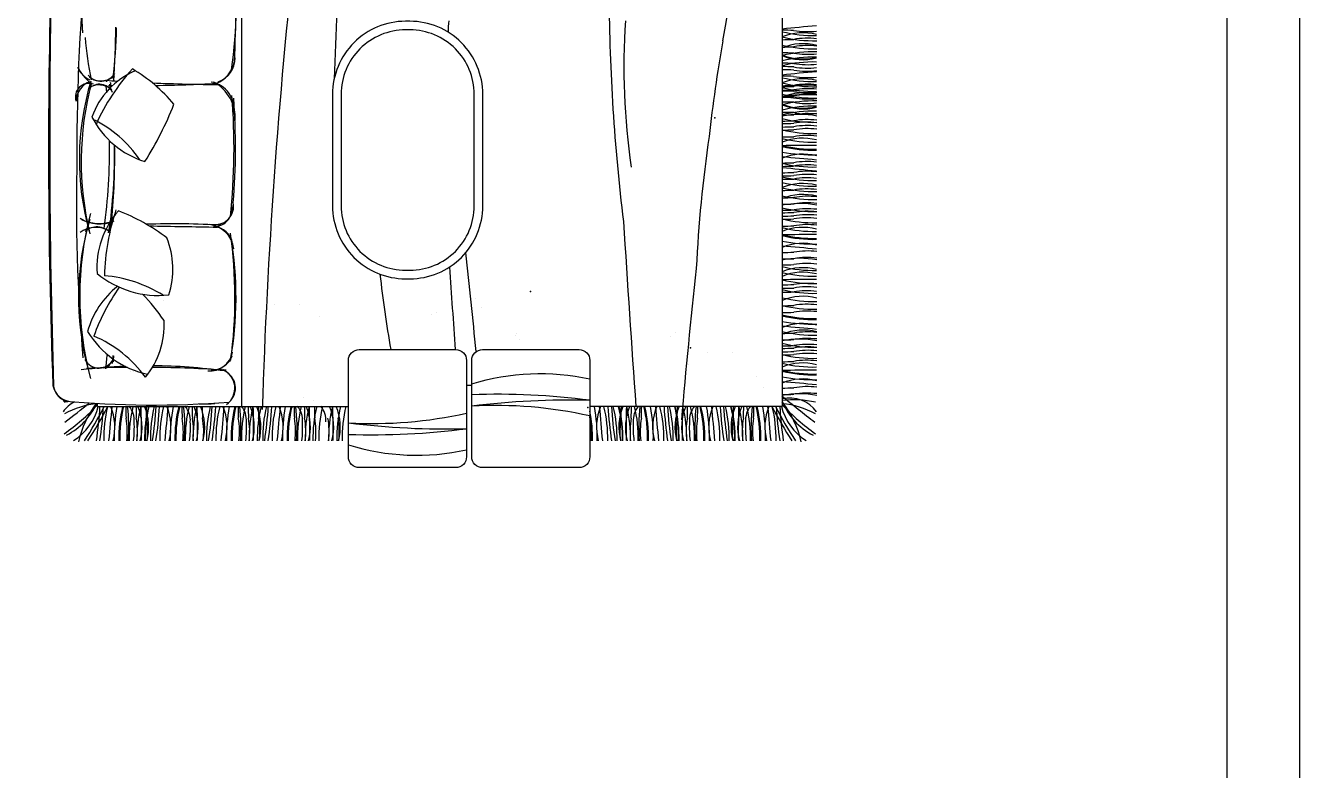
# Model space of a CAD drawing. Header units: inches. Extents: x 3.5 to 46, y 8.9 to 33.7.
# Drawn here: x 40.06 to 46, y 27.2 to 30.67 of the extents above; entities that cross this region are included whole.
import ezdxf

# ---------------------------------------------------------------- set-up
doc = ezdxf.new("R2010")
doc.units = ezdxf.units.IN
doc.header["$MEASUREMENT"] = 0
for name, color, linetype in [('02', 2, 'Continuous'), ('1', 1, 'Continuous'), ('4', 4, 'Continuous'), ('kadrbm', 4, 'Continuous')]:
    doc.layers.add(name, color=color, linetype=linetype)

# ---------------------------------------------------------------- blocks, each defined once
blk = doc.blocks.new('kadrbm')
at = {"layer": 'kadrbm', "color": 4}
blk.add_lwpolyline([(0, 0), (0, 24.7972), (21, 24.7972), (21, 0), (0, 0)], close=True, dxfattribs=at)
blk.add_lwpolyline([(20.6631, 0.3257), (20.6631, 24.4603), (0.3369, 24.4603), (0.3369, 0.3257), (20.6631, 0.3257)], dxfattribs=at)

msp = doc.modelspace()

# ---------------------------------------------------------------- linework, layer by layer
at = {"layer": '02'}
for p, q in [((43.5879, 31.5714), (43.5879, 28.894)), ((40.3991, 28.894), (40.3991, 28.9078)), ((40.3991, 28.894), (41.5677, 28.894)), ((43.5879, 28.894), (42.6921, 28.894))]:
    msp.add_line(p, q, dxfattribs=at)
for points in [[(41.4936, 30.3488), (41.4936, 29.8288, 0.414214), (41.8336, 29.4888), (41.8536, 29.4888, 0.414214), (42.1936, 29.8288), (42.1936, 30.3488, 0.414214), (41.8536, 30.6888), (41.8336, 30.6888, 0.414214)], [(41.5677, 28.6587), (41.5677, 29.1087, -0.414214), (41.6177, 29.1587), (42.0677, 29.1587, -0.414214), (42.1177, 29.1087), (42.1177, 28.6587, -0.414214), (42.0677, 28.6087), (41.6177, 28.6087, -0.414214)], [(42.1421, 28.6587), (42.1421, 29.1087, -0.414214), (42.1921, 29.1587), (42.6421, 29.1587, -0.414214), (42.6921, 29.1087), (42.6921, 28.6587, -0.414214), (42.6421, 28.6087), (42.1921, 28.6087, -0.414214)]]:
    msp.add_lwpolyline(points, format="xyb", close=True, dxfattribs=at)
for centre, radius, start, end in [((78.3847, 30.1539), 38.2085, 178.65818, 181.7483), ((49.1647, 30.1155), 8.8616, 174.00988, 180.36248), ((41.7942, 30.7442), 1.4685, 166.5301, 184.28334), ((69.8723, 30.0913), 29.7015, 178.23098, 182.12087), ((38.8169, 30.7791), 2.2287, 351.84029, 6.29223), ((36.6477, 30.7502), 4.3958, 356.74817, 3.46195), ((37.9006, 30.7268), 2.5884, 353.27484, 358.47237), ((35.5842, 30.7195), 4.9003, 356.35193, 359.32573), ((41.9868, 30.7438), 1.6506, 184.51833, 191.42804), ((40.9206, 30.5185), 0.1194, 289.99102, 359.74379), ((40.5614, 30.6254), 0.2971, 210.35109, 228.67613), ((40.4118, 30.5221), 0.1166, 203.68396, 245.06889), ((40.4144, 30.4884), 0.0781, 220.59284, 326.36977), ((40.7203, 30.12), 0.3684, 113.23009, 160.54994), ((40.1967, 29.843), 0.7225, 39.4337, 59.69315), ((40.9034, 30.526), 0.1353, 291.12937, 349.2674), ((40.3587, 30.3362), 0.0629, 69.88806, 198.2253), ((40.3948, 30.316), 0.0958, 107.64855, 179.67367), ((41.5821, 30.0452), 1.2677, 163.25127, 195.45289), ((41.7642, 30.037), 1.441, 165.32005, 193.57543), ((40.4053, 30.3022), 0.09, 48.15591, 121.90661), ((40.4084, 30.3279), 0.0675, 26.0752, 137.37666), ((40.4151, 30.5079), 0.0964, 235.42403, 310.75399), ((41.024, 38.9366), 8.5427, 266.0747, 266.44009), ((37.6918, 30.0936), 2.7634, 5.56796, 6.17955), ((36.4708, 30.7994), 3.9905, 354.35768, 354.48599), ((40.552, 37.7404), 7.3515, 269.20178, 269.35246), ((37.9848, 30.0639), 2.4932, 7.25545, 7.6363), ((37.3594, 30.0575), 3.1199, 5.98936, 6.36873), ((41.024, 38.9366), 8.5427, 267.52188, 269.64311), ((40.552, 37.7404), 7.3515, 270.91134, 273.12071), ((40.9062, 30.2792), 0.1284, 349.12418, 80.32774), ((40.8473, 30.2364), 0.1934, 356.83213, 61.17249), ((37.9681, 30.0976), 3.0667, 354.02399, 4.59366), ((37.9838, 30.1), 3.058, 355.17805, 4.31282), ((39.3148, 30.8644), 1.5459, 327.58235, 338.66291), ((40.7406, 30.4305), 0.4129, 207.0571, 252.9874), ((37.6918, 30.0936), 2.7634, 352.2935, 0.80509), ((37.9848, 30.0639), 2.4932, 351.71392, 1.11296), ((37.3594, 30.0575), 3.1199, 354.57066, 0.98751), ((49.0295, 29.8486), 8.7288, 178.61602, 184.78768), ((41.8264, 29.4085), 1.5102, 165.25421, 194.74579), ((40.795, 29.541), 0.3991, 138.48847, 183.94924), ((40.1569, 28.9317), 0.9374, 52.91552, 68.78742), ((40.9425, 29.8157), 0.0835, 268.17718, 16.5563), ((40.9485, 29.8261), 0.0842, 264.89085, 11.57105), ((41.5907, 29.4007), 1.2804, 163.46174, 194.62546), ((40.4094, 29.914), 0.1696, 237.29748, 293.55269), ((40.4061, 29.9532), 0.2064, 247.1571, 285.95206), ((40.3968, 29.6468), 0.0836, 41.91406, 132.0433), ((40.7566, 25.8823), 3.8625, 94.63374, 94.63447), ((41.3098, 29.4966), 0.8853, 162.53625, 166.47603), ((38.0821, 29.3866), 2.4042, 8.19521, 8.89374), ((40.7566, 25.8823), 3.8625, 86.7127, 91.92018), ((825.9974, 44071.0607), 44048.3272, 268.97839289, 268.97880584), ((40.9046, 29.6128), 0.1303, 6.63406, 83.41329), ((40.9347, 29.6371), 0.0951, 0.15932, 76.60346), ((40.3907, 29.6054), 0.123, 67.52509, 125.82509), ((40.3562, 29.5345), 0.3936, 342.15625, 21.61267), ((39.3972, 29.4011), 1.647, 349.5833, 9.9457), ((38.8399, 29.3987), 2.199, 352.44903, 7.91309), ((40.6816, 29.8585), 0.4473, 230.45641, 276.32984), ((40.7328, 29.1417), 0.3931, 127.63849, 165.13347), ((39.9444, 28.7763), 0.9232, 34.09975, 43.95381), ((40.3217, 29.275), 0.3877, 320.89951, 2.79689), ((40.7279, 29.4736), 0.4405, 211.64063, 257.51406), ((37.9242, 29.398), 2.5342, 352.55279, 354.06797), ((40.922, 29.1674), 0.1082, 265.02532, 349.02441), ((40.6373, 26.5046), 2.5788, 92.42953, 97.01638), ((40.4059, 29.146), 0.0736, 207.07664, 334.82581), ((40.416, 29.132), 0.0583, 279.69057, 343.22877), ((38.0821, 29.3866), 2.4042, 353.01486, 353.88906), ((37.0146, 29.3709), 3.4686, 355.54403, 356.00354), ((40.6373, 26.5046), 2.5788, 82.11605, 89.5256), ((40.932, 29.1644), 0.1002, 267.50146, 340.17719), ((40.5993, 23.296), 5.7802, 90.60265, 92.49266), ((40.5993, 23.296), 5.7802, 86.0408, 89.45449), ((40.9443, 28.9793), 0.0942, 306.09843, 66.31875), ((40.9536, 28.9795), 0.0879, 312.00501, 64.81273), ((40.2853, 29.0116), 0.0962, 191.66725, 266.00914), ((40.2784, 28.9989), 0.0851, 187.20075, 257.12989), ((40.6583, 33.4525), 4.5521, 264.72356, 274.46587), ((40.7443, 35.5218), 6.6176, 271.10948, 271.74718)]:
    msp.add_arc(centre, radius, start, end, dxfattribs=at)
for p in [(43.2735, 30.2394), (42.4152, 29.43), (43.1604, 29.1671), (41.3047, 28.8891), (42.6823, 28.8891)]:
    msp.add_point(p, dxfattribs=at)
at = {"layer": '1'}
for p, q in [((43.6381, 30.4911), (43.6381, 30.4911)), ((43.6381, 30.4875), (43.6381, 30.4875)), ((43.6381, 30.3704), (43.6381, 30.3704)), ((43.6381, 30.2584), (43.6381, 30.2584)), ((40.7066, 29.3873), (40.7066, 29.3873)), ((42.1572, 29.3955), (42.1572, 29.3955)), ((41.2232, 29.3676), (41.2232, 29.3676)), ((41.3418, 29.3694), (41.3418, 29.3694)), ((41.9523, 29.3245), (41.9523, 29.3245)), ((41.9779, 29.3302), (41.9779, 29.3302)), ((42.1892, 29.3542), (42.1892, 29.3542)), ((41.4311, 29.3125), (41.4311, 29.3125)), ((42.3438, 29.2246), (42.3438, 29.2246)), ((42.3493, 29.2341), (42.3493, 29.2341)), ((42.3622, 29.2077), (42.3622, 29.2077)), ((43.0668, 29.2195), (43.0668, 29.2195)), ((43.093, 29.2368), (43.093, 29.2368)), ((43.1527, 29.1808), (43.1527, 29.1808)), ((43.2399, 29.1463), (43.2399, 29.1463)), ((43.3585, 29.1445), (43.3585, 29.1445)), ((40.999, 29.0982), (40.999, 29.0982)), ((43.1506, 29.0894), (43.1506, 29.0894)), ((40.5534, 29.0574), (40.5534, 29.0574)), ((40.5684, 29.0588), (40.5684, 29.0588)), ((41.0031, 29.0419), (41.0031, 29.0419)), ((43.467, 29.0318), (43.467, 29.0318)), ((43.5011, 28.9839), (43.5011, 28.9839)), ((43.6286, 28.983), (43.6286, 28.983)), ((41.3576, 28.9358), (41.3576, 28.9358)), ((41.4027, 28.9208), (41.4027, 28.9208)), ((43.6381, 28.9446), (43.6381, 28.9446)), ((41.3528, 28.8782), (41.3528, 28.8782)), ((40.6382, 28.7933), (40.6382, 28.7933)), ((40.6395, 28.8084), (40.6395, 28.8084)), ((40.8994, 28.7933), (40.8994, 28.7933)), ((40.9007, 28.8084), (40.9007, 28.8084)), ((41.1609, 28.7933), (41.1609, 28.7933)), ((41.1622, 28.8084), (41.1622, 28.8084)), ((41.4222, 28.7933), (41.4222, 28.7933)), ((41.4234, 28.8084), (41.4234, 28.8084)), ((42.8248, 28.8084), (42.8248, 28.8084)), ((42.8261, 28.7933), (42.8261, 28.7933)), ((43.0863, 28.8084), (43.0863, 28.8084)), ((43.0876, 28.7933), (43.0876, 28.7933)), ((43.3476, 28.8084), (43.3476, 28.8084)), ((43.3488, 28.7933), (43.3488, 28.7933)), ((42.6725, 28.6178), (42.6725, 28.6178))]:
    msp.add_line(p, q, dxfattribs=at)
at = {"layer": '4'}
for p, q in [((41.0701, 31.5721), (41.0701, 28.894)), ((42.1177, 28.9935), (42.1421, 28.9935))]:
    msp.add_line(p, q, dxfattribs=at)
msp.add_lwpolyline([(41.5336, 30.3488), (41.5336, 29.8288, 0.414214), (41.8336, 29.5288), (41.8536, 29.5288, 0.414214), (42.1536, 29.8288), (42.1536, 30.3488, 0.414214), (41.8536, 30.6488), (41.8336, 30.6488, 0.414214)], format="xyb", close=True, dxfattribs=at)
for points in [[(42.1421, 28.9994, -0.129581), (42.6921, 29.0224)], [(42.1421, 28.9502, -0.040304), (42.6921, 28.924)], [(42.1421, 28.8965, -0.037781), (42.6921, 28.924)], [(42.1421, 28.8965, -0.069632), (42.6921, 28.8512)], [(41.5677, 28.8175, 0.069632), (42.1177, 28.8627)], [(41.5677, 28.8175, 0.037781), (42.1177, 28.79)], [(41.5677, 28.7638, 0.040304), (42.1177, 28.79)], [(41.5677, 28.7146, 0.129581), (42.1177, 28.6916)]]:
    msp.add_lwpolyline(points, format="xyb", dxfattribs=at)
for centre, radius, start, end in [((39.8802, 31.2781), 3.4981, 348.77541, 358.01511), ((68.6602, 28.0181), 27.5074, 173.67322, 178.20675), ((68.9925, 29.4829), 27.5074, 176.71216, 178.04769), ((51.6548, 30.8424), 8.873, 180.23623, 187.03566), ((45.2821, 30.4744), 3.2548, 176.17125, 177.10852), ((46.1055, 30.4744), 3.2548, 176.17125, 188.21083), ((43.5139, 26.6135), 4.0348, 88.18909, 88.97752), ((44.9974, 17.1996), 13.5266, 95.30083, 95.98346), ((43.684, 30.3856), 0.2498, 75.13868, 112.69016), ((43.7337, 31.2321), 0.6094, 256.14265, 271.36693), ((43.7046, 31.0024), 0.3617, 259.93491, 276.88295), ((50.0035, 29.4118), 6.7963, 169.95576, 173.742), ((43.5143, 34.6372), 4.0348, 271.02248, 271.81091), ((43.5148, 34.6029), 4.0348, 271.02248, 271.81091), ((43.7342, 31.2074), 0.6094, 256.14265, 271.36693), ((43.6847, 30.3345), 0.2498, 75.13868, 112.69016), ((43.7343, 31.1696), 0.6094, 256.14265, 271.36693), ((43.705, 30.2484), 0.3617, 83.11705, 100.06509), ((43.7055, 30.2141), 0.3617, 83.11705, 100.06509), ((43.5143, 26.5077), 4.0348, 88.18909, 88.97752), ((43.684, 30.7629), 0.2498, 247.30984, 284.86132), ((43.684, 30.7593), 0.2498, 247.30984, 284.86132), ((43.7337, 29.9129), 0.6094, 88.63307, 103.85735), ((43.7342, 29.9375), 0.6094, 88.63307, 103.85735), ((43.705, 30.8966), 0.3617, 259.93491, 276.88295), ((41.2832, 29.8104), 0.9757, 137.72318, 155.91847), ((43.5142, 26.4595), 4.0348, 88.18909, 88.97752), ((43.5143, 26.4435), 4.0348, 88.18909, 88.97752), ((43.5148, 26.4289), 4.0348, 88.18909, 88.97752), ((44.9974, 16.9853), 13.5266, 95.30083, 95.98346), ((43.7337, 29.8898), 0.6094, 88.63307, 103.85735), ((43.7049, 30.8483), 0.3617, 259.93491, 276.88295), ((43.705, 30.8324), 0.3617, 259.93491, 276.88295), ((43.7055, 30.8178), 0.3617, 259.93491, 276.88295), ((43.5139, 26.3992), 4.0348, 88.18909, 88.97752), ((43.5143, 34.4229), 4.0348, 271.02248, 271.81091), ((43.5143, 34.4179), 4.0348, 271.02248, 271.81091), ((43.684, 30.1712), 0.2498, 75.13868, 112.69016), ((43.7337, 31.0177), 0.6094, 256.14265, 271.36693), ((43.7342, 30.9931), 0.6094, 256.14265, 271.36693), ((43.7046, 30.788), 0.3617, 259.93491, 276.88295), ((43.705, 30.034), 0.3617, 83.11705, 100.06509), ((43.705, 30.0291), 0.3617, 83.11705, 100.06509), ((43.5139, 26.2997), 4.0348, 88.18909, 88.97752), ((43.5142, 34.402), 4.0348, 271.02248, 271.81091), ((43.5148, 26.3295), 4.0348, 88.18909, 88.97752), ((43.5148, 34.3737), 4.0348, 271.02248, 271.81091), ((44.9974, 16.8858), 13.5266, 95.30083, 95.98346), ((43.7337, 30.9717), 0.6094, 256.14265, 271.36693), ((43.6847, 30.1053), 0.2498, 75.13868, 112.69016), ((43.7343, 30.9404), 0.6094, 256.14265, 271.36693), ((43.7046, 30.6886), 0.3617, 259.93491, 276.88295), ((43.7049, 30.0131), 0.3617, 83.11705, 100.06509), ((43.7055, 30.7183), 0.3617, 259.93491, 276.88295), ((43.7055, 29.9849), 0.3617, 83.11705, 100.06509), ((43.5142, 26.2303), 4.0348, 88.18909, 88.97752), ((43.5143, 26.2785), 4.0348, 88.18909, 88.97752), ((43.684, 30.5337), 0.2498, 247.30984, 284.86132), ((43.684, 30.5302), 0.2498, 247.30984, 284.86132), ((43.7337, 29.6837), 0.6094, 88.63307, 103.85735), ((43.7337, 29.6606), 0.6094, 88.63307, 103.85735), ((43.7342, 29.7083), 0.6094, 88.63307, 103.85735), ((43.705, 30.6674), 0.3617, 259.93491, 276.88295), ((40.135, 29.7283), 0.5589, 34.34875, 64.09949), ((43.5146, 34.2578), 4.0348, 271.02248, 271.81091), ((43.5146, 34.2461), 4.0348, 271.02248, 271.81091), ((43.5147, 34.2857), 4.0348, 271.02248, 271.81091), ((43.6696, 29.8497), 0.4052, 78.75453, 101.58879), ((43.7341, 30.8273), 0.6094, 256.14265, 271.36693), ((43.7049, 30.6192), 0.3617, 259.93491, 276.88295), ((43.7053, 29.869), 0.3617, 83.11705, 100.06509), ((43.7053, 29.8572), 0.3617, 83.11705, 100.06509), ((43.7054, 29.8968), 0.3617, 83.11705, 100.06509), ((49.5804, 29.2255), 6.4002, 171.67095, 177.21229), ((43.5144, 34.1838), 4.0348, 271.02248, 271.81091), ((43.5145, 34.2158), 4.0348, 271.02248, 271.81091), ((43.5146, 34.2301), 4.0348, 271.02248, 271.81091), ((43.734, 30.7749), 0.6094, 256.14265, 271.36693), ((43.7052, 29.795), 0.3617, 83.11705, 100.06509), ((43.7052, 29.8269), 0.3617, 83.11705, 100.06509), ((43.7053, 29.8413), 0.3617, 83.11705, 100.06509), ((43.7113, 24.8937), 5.2167, 89.60659, 91.37204), ((43.6843, 29.8943), 0.2498, 75.13868, 112.69016), ((43.7339, 30.7346), 0.6094, 256.14265, 271.36693), ((43.7338, 30.702), 0.6094, 256.14265, 271.36693), ((43.7338, 30.6975), 0.6094, 256.14265, 271.36693), ((43.5141, 34.0623), 4.0348, 271.02248, 271.81091), ((43.7336, 30.6191), 0.6094, 256.14265, 271.36693), ((43.6841, 29.8199), 0.2498, 75.13868, 112.69016), ((43.7347, 30.8752), 0.8091, 259.59608, 270.98046), ((43.0287, 22.9655), 7.113, 84.19829, 85.48538), ((43.7048, 29.6735), 0.3617, 83.11705, 100.06509), ((43.5139, 34.0468), 4.0348, 271.02248, 271.81091), ((43.5143, 34.0024), 4.0348, 271.02248, 271.81091), ((43.5148, 34.017), 4.0348, 271.02248, 271.81091), ((44.9974, 43.4607), 13.5266, 264.01654, 264.69917), ((43.7046, 29.6579), 0.3617, 83.11705, 100.06509), ((43.705, 29.6136), 0.3617, 83.11705, 100.06509), ((43.7055, 29.6282), 0.3617, 83.11705, 100.06509), ((43.5142, 33.9865), 4.0348, 271.02248, 271.81091), ((43.684, 29.6831), 0.2498, 75.13868, 112.69016), ((43.7337, 30.5295), 0.6094, 256.14265, 271.36693), ((43.7337, 30.5561), 0.6094, 256.14265, 271.36693), ((43.7342, 30.5049), 0.6094, 256.14265, 271.36693), ((43.7049, 29.5976), 0.3617, 83.11705, 100.06509), ((43.705, 29.5459), 0.3617, 83.11705, 100.06509), ((43.5143, 33.9347), 4.0348, 271.02248, 271.81091), ((43.5148, 33.9004), 4.0348, 271.02248, 271.81091), ((43.6847, 29.632), 0.2498, 75.13868, 112.69016), ((43.7343, 30.467), 0.6094, 256.14265, 271.36693), ((43.7055, 29.5115), 0.3617, 83.11705, 100.06509), ((41.4878, 29.4754), 1.057, 161.55991, 178.49664), ((43.5146, 33.8423), 4.0348, 271.02248, 271.81091), ((43.5146, 33.8306), 4.0348, 271.02248, 271.81091), ((43.5147, 33.8702), 4.0348, 271.02248, 271.81091), ((43.6696, 29.4342), 0.4052, 78.75453, 101.58879), ((43.7341, 30.4117), 0.6094, 256.14265, 271.36693), ((43.7053, 29.4534), 0.3617, 83.11705, 100.06509), ((43.7053, 29.4417), 0.3617, 83.11705, 100.06509), ((43.7054, 29.4813), 0.3617, 83.11705, 100.06509), ((185.5163, 38.8746), 142.9588, 183.657256, 184.003344), ((43.5144, 33.7683), 4.0348, 271.02248, 271.81091), ((43.5145, 33.8003), 4.0348, 271.02248, 271.81091), ((43.5146, 33.8146), 4.0348, 271.02248, 271.81091), ((43.734, 30.3593), 0.6094, 256.14265, 271.36693), ((43.7052, 29.3795), 0.3617, 83.11705, 100.06509), ((43.7052, 29.4114), 0.3617, 83.11705, 100.06509), ((43.7053, 29.4257), 0.3617, 83.11705, 100.06509), ((43.7113, 24.4781), 5.2167, 89.60659, 91.37204), ((43.6843, 29.4788), 0.2498, 75.13868, 112.69016), ((43.7339, 30.319), 0.6094, 256.14265, 271.36693), ((43.7338, 30.2865), 0.6094, 256.14265, 271.36693), ((43.7338, 30.2819), 0.6094, 256.14265, 271.36693), ((43.5148, 33.6455), 4.0348, 271.02248, 271.81091), ((43.6841, 29.4043), 0.2498, 75.13868, 112.69016), ((43.7347, 30.4596), 0.8091, 259.59608, 270.98046), ((43.0287, 22.55), 7.113, 84.19829, 85.48538), ((43.7055, 29.2566), 0.3617, 83.11705, 100.06509), ((-24.3957, 22.2987), 66.9103, 5.876539, 6.273317), ((43.5146, 33.5874), 4.0348, 271.02248, 271.81091), ((43.5147, 33.6152), 4.0348, 271.02248, 271.81091), ((43.6696, 29.1792), 0.4052, 78.75453, 101.58879), ((43.7053, 29.1985), 0.3617, 83.11705, 100.06509), ((43.7054, 29.2264), 0.3617, 83.11705, 100.06509), ((40.3815, 28.8997), 0.6054, 57.74805, 85.29509), ((47.299, 30.1323), 5.619, 186.35497, 189.9782), ((184.6928, 38.8746), 142.9588, 183.74234, 183.897), ((72.5375, 26.291), 29.5287, 173.68924, 175.06516), ((43.684, 29.2907), 0.2498, 75.13868, 112.69016), ((43.7337, 30.1371), 0.6094, 256.14265, 271.36693), ((43.6843, 29.2697), 0.2498, 75.13868, 112.69016), ((43.7339, 30.1099), 0.6094, 256.14265, 271.36693), ((41.3579, 28.8604), 1.041, 145.51829, 159.68087), ((43.7113, 24.269), 5.2167, 89.60659, 91.37204), ((43.5146, 33.4946), 4.0348, 271.02248, 271.81091), ((43.5146, 33.4786), 4.0348, 271.02248, 271.81091), ((43.7341, 30.0757), 0.6094, 256.14265, 271.36693), ((43.7342, 30.0303), 0.6094, 256.14265, 271.36693), ((43.705, 29.0712), 0.3617, 83.11705, 100.06509), ((43.7053, 29.1057), 0.3617, 83.11705, 100.06509), ((43.7053, 29.0897), 0.3617, 83.11705, 100.06509), ((43.5143, 33.4601), 4.0348, 271.02248, 271.81091), ((43.6847, 29.1574), 0.2498, 75.13868, 112.69016), ((43.7343, 29.9924), 0.6094, 256.14265, 271.36693), ((43.5144, 33.3653), 4.0348, 271.02248, 271.81091), ((43.5145, 33.3973), 4.0348, 271.02248, 271.81091), ((43.7338, 29.9129), 0.6094, 256.14265, 271.36693), ((43.7338, 29.9083), 0.6094, 256.14265, 271.36693), ((43.734, 29.9564), 0.6094, 256.14265, 271.36693), ((43.7052, 28.9765), 0.3617, 83.11705, 100.06509), ((43.7052, 29.0084), 0.3617, 83.11705, 100.06509), ((43.6841, 29.0307), 0.2498, 75.13868, 112.69016), ((43.7347, 30.086), 0.8091, 259.59608, 270.98046), ((43.0287, 22.1764), 7.113, 84.19829, 85.48538), ((40.1437, 28.6752), 0.5963, 36.57589, 66.47932), ((43.5147, 33.2381), 4.0348, 271.02248, 271.81091), ((43.5148, 33.2683), 4.0348, 271.02248, 271.81091), ((43.6696, 28.8021), 0.4052, 78.75453, 101.58879), ((43.6847, 28.9999), 0.2498, 75.13868, 112.69016), ((43.7343, 29.835), 0.6094, 256.14265, 271.36693), ((43.7054, 28.8492), 0.3617, 83.11705, 100.06509), ((43.7055, 28.8795), 0.3617, 83.11705, 100.06509), ((43.5146, 33.2102), 4.0348, 271.02248, 271.81091), ((43.5146, 33.1985), 4.0348, 271.02248, 271.81091), ((43.5146, 33.1825), 4.0348, 271.02248, 271.81091), ((43.7341, 29.7797), 0.6094, 256.14265, 271.36693), ((43.7052, 28.7794), 0.3617, 83.11705, 100.06509), ((43.7053, 28.8214), 0.3617, 83.11705, 100.06509), ((43.7053, 28.8096), 0.3617, 83.11705, 100.06509), ((43.7053, 28.7937), 0.3617, 83.11705, 100.06509), ((43.5144, 33.1362), 4.0348, 271.02248, 271.81091), ((43.5145, 33.1682), 4.0348, 271.02248, 271.81091), ((43.6843, 28.8467), 0.2498, 75.13868, 112.69016), ((43.7339, 29.687), 0.6094, 256.14265, 271.36693), ((43.734, 29.7273), 0.6094, 256.14265, 271.36693), ((43.7052, 28.7474), 0.3617, 83.11705, 100.06509), ((43.7113, 23.8461), 5.2167, 89.60659, 91.37204), ((43.6841, 28.7723), 0.2498, 75.13868, 112.69016), ((43.7338, 29.6544), 0.6094, 256.14265, 271.36693), ((43.7338, 29.6499), 0.6094, 256.14265, 271.36693), ((43.7347, 29.8276), 0.8091, 259.59608, 270.98046), ((43.5148, 33.0134), 4.0348, 271.02248, 271.81091), ((43.0287, 21.9179), 7.113, 84.19829, 85.48538), ((43.7055, 28.6245), 0.3617, 83.11705, 100.06509), ((40.3647, 28.7774), 0.1556, 117.71057, 144.09429), ((40.3445, 28.4853), 0.4395, 100.45511, 103.27854), ((39.6223, 29.6435), 1.0748, 305.31527, 316.284), ((40.4264, 28.542), 0.3652, 94.27565, 119.86497), ((37.2386, 32.7335), 4.9357, 307.54408, 309.22891), ((40.1137, 29.0341), 0.3081, 297.30329, 335.84209), ((40.7721, 28.6234), 0.4738, 143.06798, 167.04771), ((46.7484, 32.7335), 4.9357, 230.15682, 232.45592), ((43.5147, 32.9832), 4.0348, 271.02248, 271.81091), ((43.6224, 28.7774), 0.1556, 35.90571, 102.80539), ((43.6426, 28.4853), 0.4395, 76.72146, 97.14908), ((43.8733, 29.0341), 0.3081, 202.11811, 242.69671), ((43.2149, 28.6234), 0.4738, 12.95229, 38.0769), ((43.5606, 28.542), 0.3652, 60.13503, 85.72435), ((44.3647, 29.6435), 1.0748, 223.716, 234.68473), ((43.6696, 28.5472), 0.4052, 78.75453, 101.58879), ((43.7054, 28.5943), 0.3617, 83.11705, 100.06509), ((40.1474, 28.9574), 0.263, 302.27123, 346.00651), ((38.8366, 29.7155), 1.7934, 326.82194, 332.73315), ((38.8528, 29.7151), 1.7934, 326.82194, 332.73315), ((38.6717, 28.9952), 1.7418, 351.37714, 356.63558), ((38.6879, 28.9948), 1.7418, 351.37714, 356.63558), ((41.0372, 28.7477), 0.6094, 166.14265, 181.36693), ((33.3758, 29.4531), 7.113, 354.19829, 355.48538), ((40.2301, 28.7977), 0.2498, 345.13868, 22.69016), ((41.2855, 28.7471), 0.8091, 169.59608, 180.98046), ((41.1077, 28.748), 0.6094, 166.14265, 181.36693), ((41.1123, 28.748), 0.6094, 166.14265, 181.36693), ((44.5648, 28.9674), 4.0348, 181.02248, 181.81091), ((40.1759, 28.7767), 0.3617, 353.11705, 10.06509), ((39.7214, 28.7979), 0.8231, 355.49364, 6.62982), ((41.1558, 28.7479), 0.6094, 166.14265, 181.36693), ((40.4612, 28.8277), 0.109, 356.82563, 38.34356), ((44.6123, 28.9673), 4.0348, 181.02248, 181.81091), ((40.2234, 28.7765), 0.3617, 353.11705, 10.06509), ((41.1918, 28.7476), 0.6094, 166.14265, 181.36693), ((40.3568, 28.7972), 0.2498, 345.13868, 22.69016), ((35.3868, 28.7706), 5.2167, 359.60659, 1.37204), ((40.3874, 28.7976), 0.2498, 345.13868, 22.69016), ((41.2276, 28.748), 0.6094, 166.14265, 181.36693), ((41.2297, 28.7476), 0.6094, 166.14265, 181.36693), ((44.6595, 28.9676), 4.0348, 181.02248, 181.81091), ((40.2706, 28.7769), 0.3617, 353.11705, 10.06509), ((41.2549, 28.7482), 0.6094, 166.14265, 181.36693), ((38.9329, 28.9952), 1.7418, 351.37714, 356.63558), ((38.9491, 28.9948), 1.7418, 351.37714, 356.63558), ((41.2984, 28.7477), 0.6094, 166.14265, 181.36693), ((33.637, 29.4531), 7.113, 354.19829, 355.48538), ((40.4914, 28.7977), 0.2498, 345.13868, 22.69016), ((41.5467, 28.7471), 0.8091, 169.59608, 180.98046), ((41.369, 28.748), 0.6094, 166.14265, 181.36693), ((41.3735, 28.748), 0.6094, 166.14265, 181.36693), ((44.826, 28.9674), 4.0348, 181.02248, 181.81091), ((40.4371, 28.7767), 0.3617, 353.11705, 10.06509), ((39.9826, 28.7979), 0.8231, 355.49364, 6.62982), ((41.417, 28.7479), 0.6094, 166.14265, 181.36693), ((40.7224, 28.8277), 0.109, 356.82563, 38.34356), ((44.8735, 28.9673), 4.0348, 181.02248, 181.81091), ((40.4847, 28.7765), 0.3617, 353.11705, 10.06509), ((41.453, 28.7476), 0.6094, 166.14265, 181.36693), ((40.618, 28.7972), 0.2498, 345.13868, 22.69016), ((35.648, 28.7706), 5.2167, 359.60659, 1.37204), ((40.6486, 28.7976), 0.2498, 345.13868, 22.69016), ((44.9207, 28.9676), 4.0348, 181.02248, 181.81091), ((40.5319, 28.7769), 0.3617, 353.11705, 10.06509), ((41.5161, 28.7482), 0.6094, 166.14265, 181.36693), ((39.1944, 28.9952), 1.7418, 351.37714, 356.63558), ((39.2106, 28.9948), 1.7418, 351.37714, 356.63558), ((41.5599, 28.7477), 0.6094, 166.14265, 181.36693), ((33.8986, 29.4531), 7.113, 354.19829, 355.48538), ((40.7529, 28.7977), 0.2498, 345.13868, 22.69016), ((41.8082, 28.7471), 0.8091, 169.59608, 180.98046), ((41.6305, 28.748), 0.6094, 166.14265, 181.36693), ((41.635, 28.748), 0.6094, 166.14265, 181.36693), ((45.0875, 28.9674), 4.0348, 181.02248, 181.81091), ((40.6986, 28.7767), 0.3617, 353.11705, 10.06509), ((40.2441, 28.7979), 0.8231, 355.49364, 6.62982), ((41.6785, 28.7479), 0.6094, 166.14265, 181.36693), ((40.9839, 28.8277), 0.109, 356.82563, 38.34356), ((45.135, 28.9673), 4.0348, 181.02248, 181.81091), ((40.7462, 28.7765), 0.3617, 353.11705, 10.06509), ((41.7146, 28.7476), 0.6094, 166.14265, 181.36693), ((40.8795, 28.7972), 0.2498, 345.13868, 22.69016), ((35.9095, 28.7706), 5.2167, 359.60659, 1.37204), ((40.9101, 28.7976), 0.2498, 345.13868, 22.69016), ((41.7524, 28.7476), 0.6094, 166.14265, 181.36693), ((45.1822, 28.9676), 4.0348, 181.02248, 181.81091), ((40.7934, 28.7769), 0.3617, 353.11705, 10.06509), ((41.7776, 28.7482), 0.6094, 166.14265, 181.36693), ((39.4556, 28.9952), 1.7418, 351.37714, 356.63558), ((39.4718, 28.9948), 1.7418, 351.37714, 356.63558), ((41.8211, 28.7477), 0.6094, 166.14265, 181.36693), ((34.1598, 29.4531), 7.113, 354.19829, 355.48538), ((41.0141, 28.7977), 0.2498, 345.13868, 22.69016), ((42.0694, 28.7471), 0.8091, 169.59608, 180.98046), ((41.8917, 28.748), 0.6094, 166.14265, 181.36693), ((41.8962, 28.748), 0.6094, 166.14265, 181.36693), ((45.3487, 28.9674), 4.0348, 181.02248, 181.81091), ((40.9598, 28.7767), 0.3617, 353.11705, 10.06509), ((40.5053, 28.7979), 0.8231, 355.49364, 6.62982), ((41.9397, 28.7479), 0.6094, 166.14265, 181.36693), ((41.2451, 28.8277), 0.109, 356.82563, 38.34356), ((45.3963, 28.9673), 4.0348, 181.02248, 181.81091), ((41.0074, 28.7765), 0.3617, 353.11705, 10.06509), ((41.9758, 28.7476), 0.6094, 166.14265, 181.36693), ((41.1407, 28.7972), 0.2498, 345.13868, 22.69016), ((36.1707, 28.7706), 5.2167, 359.60659, 1.37204), ((42.0116, 28.748), 0.6094, 166.14265, 181.36693), ((45.4434, 28.9676), 4.0348, 181.02248, 181.81091), ((41.0546, 28.7769), 0.3617, 353.11705, 10.06509), ((42.0388, 28.7482), 0.6094, 166.14265, 181.36693), ((41.3539, 28.8277), 0.109, 356.82563, 38.34356), ((41.1162, 28.7765), 0.3617, 353.11705, 10.06509), ((42.0846, 28.7476), 0.6094, 166.14265, 181.36693), ((41.2495, 28.7972), 0.2498, 345.13868, 22.69016), ((36.2795, 28.7706), 5.2167, 359.60659, 1.37204), ((41.2801, 28.7976), 0.2498, 345.13868, 22.69016), ((42.1224, 28.7476), 0.6094, 166.14265, 181.36693), ((41.1634, 28.7769), 0.3617, 353.11705, 10.06509), ((42.1476, 28.7482), 0.6094, 166.14265, 181.36693), ((42.0953, 28.748), 0.6094, 358.63307, 11.67219), ((42.0908, 28.748), 0.6094, 358.63307, 9.33242), ((41.9176, 28.7471), 0.8091, 359.01954, 10.40392), ((42.9729, 28.7977), 0.2498, 157.30984, 194.86132), ((49.8272, 29.4531), 7.113, 184.51462, 185.80171), ((42.1659, 28.7477), 0.6094, 358.63307, 13.85735), ((44.5152, 28.9948), 1.7418, 183.36442, 188.62286), ((44.5314, 28.9952), 1.7418, 183.36442, 188.62286), ((42.2094, 28.7482), 0.6094, 358.63307, 13.85735), ((42.2346, 28.7476), 0.6094, 358.63307, 13.85735), ((43.0769, 28.7976), 0.2498, 157.30984, 194.86132), ((42.2366, 28.748), 0.6094, 358.63307, 13.85735), ((43.1937, 28.7769), 0.3617, 169.93491, 186.88295), ((38.8048, 28.9676), 4.0348, 358.18909, 358.97752), ((43.1075, 28.7972), 0.2498, 157.30984, 194.86132), ((48.0775, 28.7706), 5.2167, 178.62796, 180.39341), ((42.2725, 28.7476), 0.6094, 358.63307, 13.85735), ((43.2409, 28.7765), 0.3617, 169.93491, 186.88295), ((38.852, 28.9673), 4.0348, 358.18909, 358.97752), ((43.0031, 28.8277), 0.109, 141.65644, 183.17437), ((42.3085, 28.7479), 0.6094, 358.63307, 13.85735), ((43.7429, 28.7979), 0.8231, 173.37018, 184.50636), ((43.2884, 28.7767), 0.3617, 169.93491, 186.88295), ((38.8995, 28.9674), 4.0348, 358.18909, 358.97752), ((42.352, 28.748), 0.6094, 358.63307, 13.85735), ((42.3565, 28.748), 0.6094, 358.63307, 13.85735), ((42.1788, 28.7471), 0.8091, 359.01954, 10.40392), ((43.2341, 28.7977), 0.2498, 157.30984, 194.86132), ((50.0885, 29.4531), 7.113, 184.51462, 185.80171), ((42.4271, 28.7477), 0.6094, 358.63307, 13.85735), ((44.7764, 28.9948), 1.7418, 183.36442, 188.62286), ((44.7926, 28.9952), 1.7418, 183.36442, 188.62286), ((42.4709, 28.7482), 0.6094, 358.63307, 13.85735), ((42.4961, 28.7476), 0.6094, 358.63307, 13.85735), ((43.3384, 28.7976), 0.2498, 157.30984, 194.86132), ((42.4982, 28.748), 0.6094, 358.63307, 13.85735), ((43.4552, 28.7769), 0.3617, 169.93491, 186.88295), ((39.0663, 28.9676), 4.0348, 358.18909, 358.97752), ((43.369, 28.7972), 0.2498, 157.30984, 194.86132), ((48.339, 28.7706), 5.2167, 178.62796, 180.39341), ((42.534, 28.7476), 0.6094, 358.63307, 13.85735), ((43.5024, 28.7765), 0.3617, 169.93491, 186.88295), ((39.1135, 28.9673), 4.0348, 358.18909, 358.97752), ((43.2646, 28.8277), 0.109, 141.65644, 183.17437), ((42.57, 28.7479), 0.6094, 358.63307, 13.85735), ((44.0044, 28.7979), 0.8231, 173.37018, 184.50636), ((43.5499, 28.7767), 0.3617, 169.93491, 186.88295), ((39.161, 28.9674), 4.0348, 358.18909, 358.97752), ((42.6135, 28.748), 0.6094, 358.63307, 13.85735), ((42.6181, 28.748), 0.6094, 358.63307, 13.85735), ((42.4403, 28.7471), 0.8091, 359.01954, 10.40392), ((43.4956, 28.7977), 0.2498, 157.30984, 194.86132), ((50.35, 29.4531), 7.113, 184.51462, 185.80171), ((42.6886, 28.7477), 0.6094, 358.63307, 13.85735), ((45.0379, 28.9948), 1.7418, 183.36442, 188.62286), ((45.0541, 28.9952), 1.7418, 183.36442, 188.62286), ((42.7322, 28.7482), 0.6094, 358.63307, 13.85735), ((42.7573, 28.7476), 0.6094, 358.63307, 13.85735), ((43.5996, 28.7976), 0.2498, 157.30984, 194.86132), ((42.7594, 28.748), 0.6094, 358.63307, 13.85735), ((43.7164, 28.7769), 0.3617, 169.93491, 186.88295), ((39.3275, 28.9676), 4.0348, 358.18909, 358.97752), ((43.6303, 28.7972), 0.2498, 157.30984, 194.86132), ((48.6003, 28.7706), 5.2167, 178.62796, 180.39341), ((42.7952, 28.7476), 0.6094, 358.63307, 13.85735), ((43.7636, 28.7765), 0.3617, 169.93491, 186.88295), ((39.3747, 28.9673), 4.0348, 358.18909, 358.97752), ((43.5259, 28.8277), 0.109, 141.65644, 183.17437), ((42.8312, 28.7479), 0.6094, 358.63307, 13.85735), ((44.2657, 28.7979), 0.8231, 173.37018, 184.50636), ((43.8111, 28.7767), 0.3617, 169.93491, 186.88295), ((39.4223, 28.9674), 4.0348, 358.18909, 358.97752), ((42.8747, 28.748), 0.6094, 358.63307, 13.85735), ((42.8793, 28.748), 0.6094, 358.63307, 13.85735), ((42.7016, 28.7471), 0.8091, 359.01954, 10.40392), ((43.7569, 28.7977), 0.2498, 157.30984, 194.86132), ((50.6112, 29.4531), 7.113, 184.51462, 185.80171), ((45.1343, 29.7151), 1.7934, 207.26685, 213.17806), ((42.9499, 28.7477), 0.6094, 358.63307, 13.85735), ((45.1505, 29.7155), 1.7934, 207.26685, 213.17806), ((45.2991, 28.9948), 1.7418, 183.36442, 188.62286), ((45.3153, 28.9952), 1.7418, 183.36442, 188.62286), ((43.8396, 28.9574), 0.263, 193.99349, 237.72877), ((40.0067, 28.7965), 0.5638, 353.55867, 2.55652), ((40.2679, 28.7965), 0.5638, 353.55867, 2.55652), ((40.5294, 28.7965), 0.5638, 353.55867, 2.55652), ((40.7907, 28.7965), 0.5638, 353.55867, 2.55652), ((43.4576, 28.7965), 0.5638, 177.44348, 186.44133), ((43.7191, 28.7965), 0.5638, 177.44348, 186.44133), ((43.9803, 28.7965), 0.5638, 177.44348, 186.44133)]:
    msp.add_arc(centre, radius, start, end, dxfattribs=at)

# ---------------------------------------------------------------- block references
at = {"layer": 'kadrbm'}
msp.add_blockref('kadrbm', (24.9975, 8.8888), dxfattribs=at)

doc.saveas('drawing.dxf')
